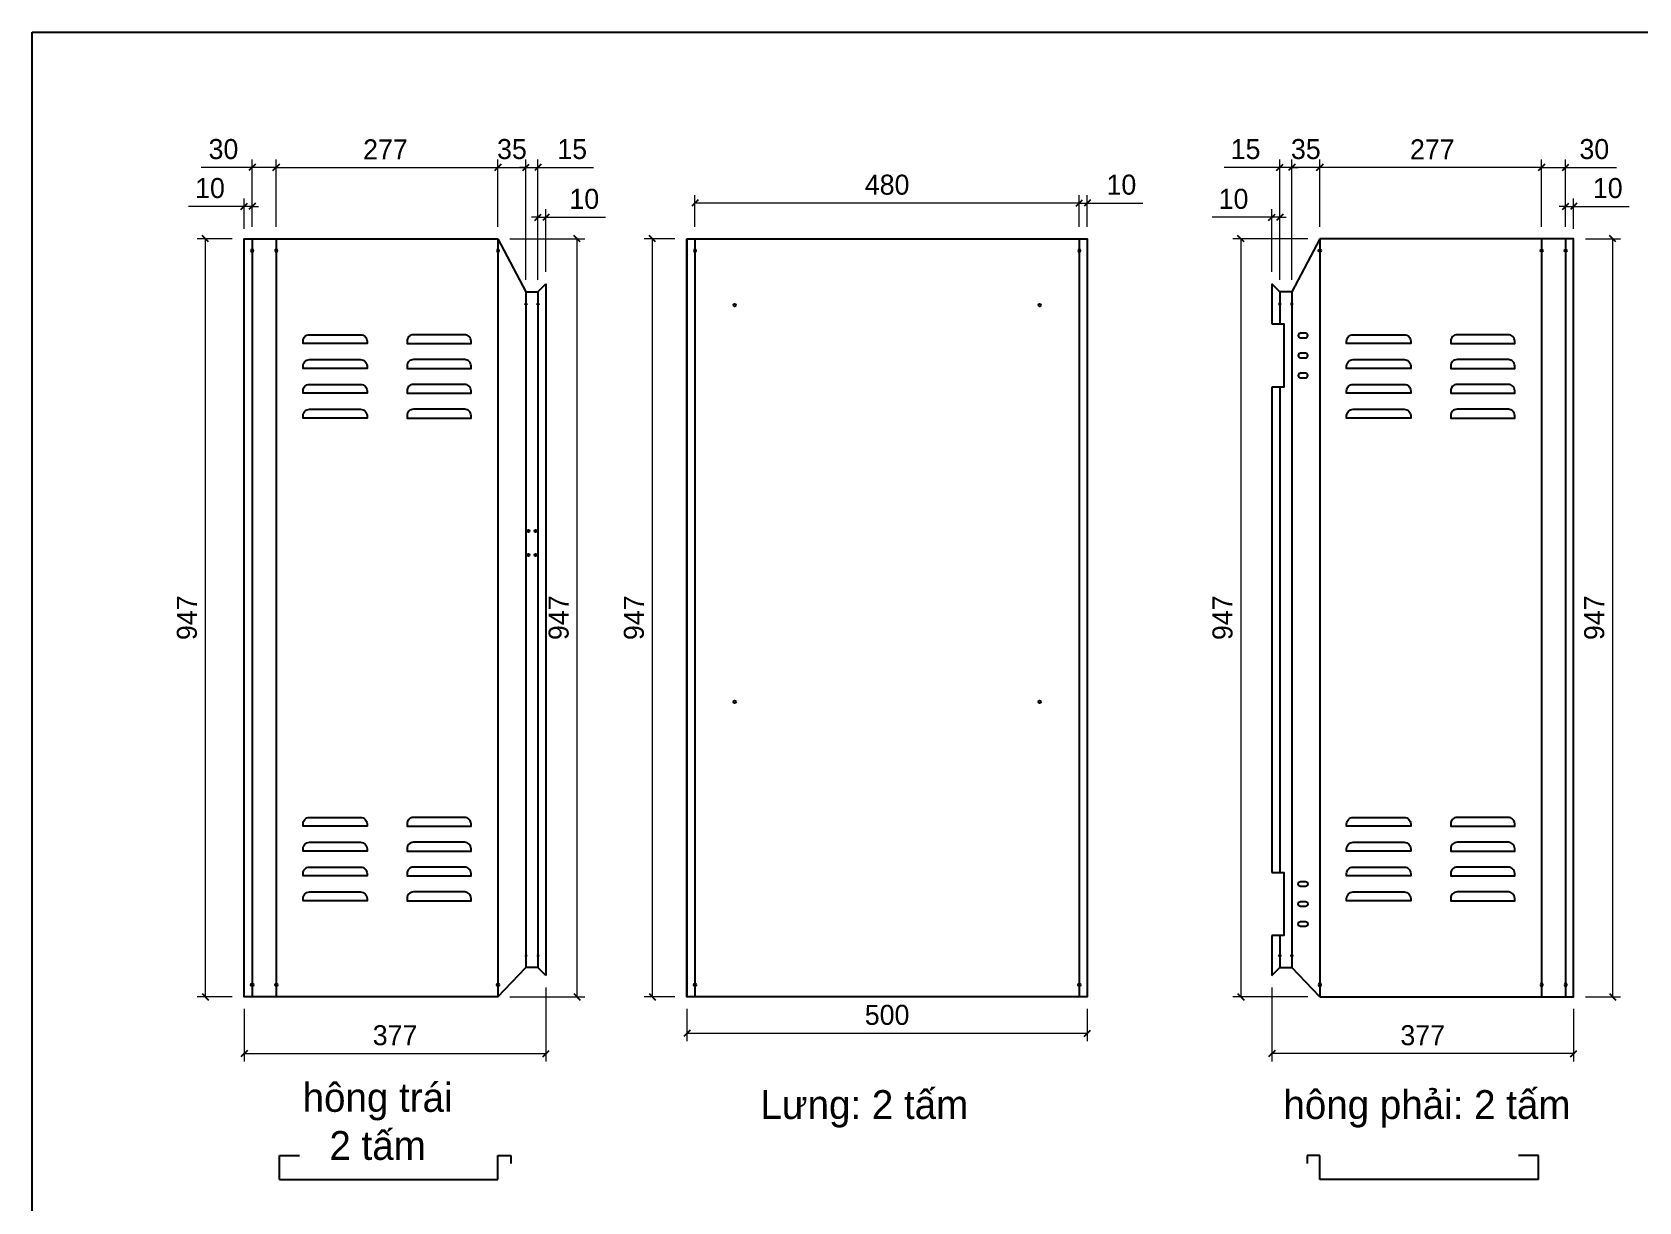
# Model space of a CAD drawing. Header units: millimetres. Extents: x 0 to 3953, y 0 to 2795.
# Drawn here: x 0 to 2007, y 1334 to 2795 of the extents above; entities that cross this region are included whole.
import ezdxf

# ---------------------------------------------------------------- set-up
doc = ezdxf.new("R2010")
doc.units = ezdxf.units.MM
doc.layers.add('CNC', color=7, linetype='Continuous')
doc.layers.add('DIM', color=253, linetype='Continuous')
doc.styles.add('Arial', font='arial.ttf')
doc.dimstyles.new('Dim-25', dxfattribs={"dimtxt": 25, "dimasz": 8, "dimexe": 10, "dimexo": 15, "dimgap": 10, "dimtad": 1, "dimdec": 0, "dimtxsty": 'Standard', "dimblk": 'OBLIQUE', "dimcen": 10, "dimclrd": 5, "dimclre": 5, "dimclrt": 3, "dimazin": 3, "dimtfac": 1, "dimtdec": 0, "dimtmove": 0, "dimatfit": 3, "dimldrblk": 'OBLIQUE', "dimlwd": 9, "dimlwe": 9})

# ---------------------------------------------------------------- blocks, each defined once
blk = doc.blocks.new('KHUNG CHUẨN')
at = {"color": 7}
blk.add_lwpolyline([(16919.2, -26555.2), (19889.2, -26555.2), (19889.2, -28655.2), (16919.2, -28655.2)], close=True, dxfattribs=at)
at = {"color": 3, "style": 'Arial'}
for tag, p in [('#01', (17055.6, -28580.1)), ('#02', (17431.4, -28580.1)), ('#03', (18030.6, -28580.1)), ('#08', (18751.7, -28580.1)), ('#10', (19064.8, -28580.1)), ('#11', (19060.3, -28625.7)), ('#04', (17024.8, -28634.6)), ('#05', (17308.5, -28633)), ('#06', (17632.7, -28633.7)), ('#07', (18002, -28634.7)), ('#09', (18753.8, -28632.6)), ('#12', (19806.5, -28628.9))]:
    blk.add_attdef(tag, p, '', height=20, dxfattribs=at)
blk = doc.blocks.new('*D1')
at = {"color": 0, "linetype": 'ByBlock', "lineweight": -2}
for p, q in [((684.6, 2533.1), (676.6, 2541.1)), ((676.6, 1594.1), (684.6, 1586.1))]:
    blk.add_line(p, q, dxfattribs=at)
at = {"layer": 'Defpoints', "color": 0, "transparency": 16777216}
for p in [(581.9, 2537.1), (581.9, 1590.1), (680.6, 1590.1)]:
    blk.add_point(p, dxfattribs=at)
at = {"layer": 'DIM', "color": 5, "lineweight": 9, "transparency": 16777216}
for p, q in [((596.9, 2537.1), (690.6, 2537.1)), ((680.6, 2537.1), (680.6, 1590.1)), ((596.9, 1590.1), (690.6, 1590.1))]:
    blk.add_line(p, q, dxfattribs=at)
at = {"layer": 'DIM', "color": 3, "transparency": 16777216, "insert": (657.9, 2063.6), "char_height": 25, "attachment_point": 5, "rotation": 90}
blk.add_mtext('947', dxfattribs=at)
blk = doc.blocks.new('_Oblique')
at = {"color": 0, "linetype": 'ByBlock', "lineweight": -2}
blk.add_line((-0.5, -0.5), (0.5, 0.5), dxfattribs=at)
blk = doc.blocks.new('*D2')
at = {"color": 0, "linetype": 'ByBlock', "lineweight": -2}
for p, q in [((308.9, 2630.2), (300.9, 2622.2)), ((577.9, 2622.2), (585.9, 2630.2))]:
    blk.add_line(p, q, dxfattribs=at)
at = {"color": 5, "lineweight": 9, "ltscale": 3, "transparency": 16777216}
for p, q in [((304.9, 2552.1), (304.9, 2636.2)), ((581.9, 2552.1), (581.9, 2636.2)), ((304.9, 2626.2), (581.9, 2626.2))]:
    blk.add_line(p, q, dxfattribs=at)
at = {"layer": 'Defpoints', "color": 0, "ltscale": 3, "transparency": 16777216}
for p in [(581.9, 2626.2), (304.9, 2537.1), (581.9, 2537.1)]:
    blk.add_point(p, dxfattribs=at)
at = {"color": 3, "ltscale": 3, "transparency": 16777216, "insert": (441.4, 2648.7), "char_height": 25, "attachment_point": 5}
blk.add_mtext('277', dxfattribs=at)
blk = doc.blocks.new('*D3')
at = {"color": 0, "linetype": 'ByBlock', "lineweight": -2}
for p, q in [((585.9, 2630.2), (577.9, 2622.2)), ((612.9, 2622.2), (620.9, 2630.2))]:
    blk.add_line(p, q, dxfattribs=at)
at = {"color": 5, "lineweight": 9, "ltscale": 3, "transparency": 16777216}
for p, q in [((581.9, 2552.1), (581.9, 2636.2)), ((616.9, 2485.6), (616.9, 2636.2)), ((581.9, 2626.2), (616.9, 2626.2))]:
    blk.add_line(p, q, dxfattribs=at)
at = {"layer": 'Defpoints', "color": 0, "ltscale": 3, "transparency": 16777216}
for p in [(616.9, 2626.2), (581.9, 2537.1), (616.9, 2470.6)]:
    blk.add_point(p, dxfattribs=at)
at = {"color": 3, "ltscale": 3, "transparency": 16777216, "insert": (599.4, 2648.9), "char_height": 25, "attachment_point": 5}
blk.add_mtext('35', dxfattribs=at)
blk = doc.blocks.new('*D4')
at = {"color": 0, "linetype": 'ByBlock', "lineweight": -2}
for p, q in [((612.9, 2622.2), (620.9, 2630.2)), ((635.9, 2630.2), (627.9, 2622.2))]:
    blk.add_line(p, q, dxfattribs=at)
at = {"color": 5, "lineweight": 9, "ltscale": 3, "transparency": 16777216}
for p, q in [((616.9, 2485.6), (616.9, 2636.2)), ((631.9, 2485.6), (631.9, 2636.2)), ((616.9, 2626.2), (608.9, 2626.2)), ((616.9, 2626.2), (631.9, 2626.2)), ((631.9, 2626.2), (701.5, 2626.2))]:
    blk.add_line(p, q, dxfattribs=at)
at = {"layer": 'Defpoints', "color": 0, "ltscale": 3, "transparency": 16777216}
for p in [(631.9, 2626.2), (616.9, 2470.6), (631.9, 2470.6)]:
    blk.add_point(p, dxfattribs=at)
at = {"color": 3, "ltscale": 3, "transparency": 16777216, "insert": (674.7, 2648.9), "char_height": 25, "attachment_point": 5}
blk.add_mtext('15', dxfattribs=at)
blk = doc.blocks.new('*D5')
at = {"color": 5, "lineweight": 9, "ltscale": 3, "transparency": 16777216}
for p, q in [((631.9, 2485.6), (631.9, 2573.9)), ((641.9, 2495.6), (641.9, 2573.9)), ((631.9, 2563.9), (623.9, 2563.9)), ((631.9, 2563.9), (641.9, 2563.9)), ((641.9, 2563.9), (716.5, 2563.9))]:
    blk.add_line(p, q, dxfattribs=at)
at = {"color": 0, "linetype": 'ByBlock', "lineweight": -2}
for p, q in [((627.9, 2559.9), (635.9, 2567.9)), ((645.9, 2567.9), (637.9, 2559.9))]:
    blk.add_line(p, q, dxfattribs=at)
at = {"layer": 'Defpoints', "color": 0, "ltscale": 3, "transparency": 16777216}
for p in [(641.9, 2563.9), (631.9, 2470.6), (641.9, 2480.6)]:
    blk.add_point(p, dxfattribs=at)
at = {"color": 3, "ltscale": 3, "transparency": 16777216, "insert": (689.8, 2586.7), "char_height": 25, "attachment_point": 5}
blk.add_mtext('10', dxfattribs=at)
blk = doc.blocks.new('f3daunguoc')
at = {"layer": 'CNC', "color": 2, "lineweight": -3}
blk.add_circle((0, 0), 1.5, dxfattribs=at)
blk = doc.blocks.new('f2dauxuoi')
at = {"layer": 'CNC', "color": 2, "lineweight": -3}
blk.add_circle((0, 0), 1, dxfattribs=at)
blk = doc.blocks.new('*D6')
at = {"color": 5, "lineweight": 9, "ltscale": 3, "transparency": 16777216}
for p, q in [((264.9, 2577.4), (195.5, 2577.4)), ((264.9, 2549.5), (264.9, 2587.4)), ((274.9, 2577.4), (264.9, 2577.4)), ((274.9, 2552.1), (274.9, 2587.4)), ((274.9, 2577.4), (282.9, 2577.4))]:
    blk.add_line(p, q, dxfattribs=at)
at = {"color": 0, "linetype": 'ByBlock', "lineweight": -2}
for p, q in [((260.9, 2573.4), (268.9, 2581.4)), ((278.9, 2581.4), (270.9, 2573.4))]:
    blk.add_line(p, q, dxfattribs=at)
at = {"layer": 'Defpoints', "color": 0, "ltscale": 3, "transparency": 16777216}
for p in [(264.9, 2577.4), (264.9, 2534.5), (274.9, 2537.1)]:
    blk.add_point(p, dxfattribs=at)
at = {"color": 3, "ltscale": 3, "transparency": 16777216, "insert": (222.2, 2600.2), "char_height": 25, "attachment_point": 5}
blk.add_mtext('10', dxfattribs=at)
blk = doc.blocks.new('*D7')
at = {"color": 0, "linetype": 'ByBlock', "lineweight": -2}
for p, q in [((278.9, 2630.2), (270.9, 2622.2)), ((300.9, 2622.2), (308.9, 2630.2))]:
    blk.add_line(p, q, dxfattribs=at)
at = {"color": 5, "lineweight": 9, "ltscale": 3, "transparency": 16777216}
for p, q in [((274.9, 2552.1), (274.9, 2636.2)), ((304.9, 2552.1), (304.9, 2636.2)), ((274.9, 2626.2), (211.2, 2626.2)), ((304.9, 2626.2), (274.9, 2626.2))]:
    blk.add_line(p, q, dxfattribs=at)
at = {"layer": 'Defpoints', "color": 0, "ltscale": 3, "transparency": 16777216}
for p in [(274.9, 2626.2), (274.9, 2537.1), (304.9, 2537.1)]:
    blk.add_point(p, dxfattribs=at)
at = {"color": 3, "ltscale": 3, "transparency": 16777216, "insert": (239, 2648.9), "char_height": 25, "attachment_point": 5}
blk.add_mtext('30', dxfattribs=at)
blk = doc.blocks.new('*D8')
at = {"color": 5, "lineweight": 9, "ltscale": 3, "transparency": 16777216}
for p, q in [((249.9, 2537.1), (206.3, 2537.1)), ((216.3, 2537.1), (216.3, 1590.1)), ((249.9, 1590.1), (206.3, 1590.1))]:
    blk.add_line(p, q, dxfattribs=at)
at = {"color": 0, "linetype": 'ByBlock', "lineweight": -2}
for p, q in [((220.3, 2533.1), (212.3, 2541.1)), ((212.3, 1594.1), (220.3, 1586.1))]:
    blk.add_line(p, q, dxfattribs=at)
at = {"layer": 'Defpoints', "color": 0, "ltscale": 3, "transparency": 16777216}
for p in [(264.9, 2537.1), (216.3, 1590.1), (264.9, 1590.1)]:
    blk.add_point(p, dxfattribs=at)
at = {"color": 3, "ltscale": 3, "transparency": 16777216, "insert": (193.5, 2063.6), "char_height": 25, "attachment_point": 5, "rotation": 90}
blk.add_mtext('947', dxfattribs=at)
blk = doc.blocks.new('*D9')
at = {"color": 5, "lineweight": 9, "ltscale": 3, "transparency": 16777216}
for p, q in [((641.9, 1601.6), (641.9, 1509.2)), ((264.9, 1575.1), (264.9, 1509.2)), ((264.9, 1519.2), (641.9, 1519.2))]:
    blk.add_line(p, q, dxfattribs=at)
at = {"color": 0, "linetype": 'ByBlock', "lineweight": -2}
for p, q in [((268.9, 1523.2), (260.9, 1515.2)), ((637.9, 1515.2), (645.9, 1523.2))]:
    blk.add_line(p, q, dxfattribs=at)
at = {"layer": 'Defpoints', "color": 0, "ltscale": 3, "transparency": 16777216}
for p in [(641.9, 1616.6), (264.9, 1590.1), (641.9, 1519.2)]:
    blk.add_point(p, dxfattribs=at)
at = {"color": 3, "ltscale": 3, "transparency": 16777216, "insert": (453.4, 1542), "char_height": 25, "attachment_point": 5}
blk.add_mtext('377', dxfattribs=at)
blk = doc.blocks.new('*D10')
at = {"color": 0, "linetype": 'ByBlock', "lineweight": -2}
for p, q in [((1514, 2533.1), (1506, 2541.1)), ((1506, 1594.1), (1514, 1586.1))]:
    blk.add_line(p, q, dxfattribs=at)
at = {"layer": 'Defpoints', "color": 0, "transparency": 16777216}
for p in [(1608.7, 2537.1), (1510, 1590.1), (1608.7, 1590.1)]:
    blk.add_point(p, dxfattribs=at)
at = {"layer": 'DIM', "color": 5, "lineweight": 9, "transparency": 16777216}
for p, q in [((1593.7, 2537.1), (1500, 2537.1)), ((1510, 2537.1), (1510, 1590.1)), ((1593.7, 1590.1), (1500, 1590.1))]:
    blk.add_line(p, q, dxfattribs=at)
at = {"layer": 'DIM', "color": 3, "transparency": 16777216, "insert": (1487.2, 2063.6), "char_height": 25, "attachment_point": 5, "rotation": 90}
blk.add_mtext('947', dxfattribs=at)
blk = doc.blocks.new('*D11')
at = {"color": 0, "linetype": 'ByBlock', "lineweight": -2}
for p, q in [((1612.7, 2630.2), (1604.7, 2622.2)), ((1881.7, 2622.2), (1889.7, 2630.2))]:
    blk.add_line(p, q, dxfattribs=at)
at = {"color": 5, "lineweight": 9, "ltscale": 3, "transparency": 16777216}
for p, q in [((1608.7, 2552.1), (1608.7, 2636.2)), ((1885.7, 2552.1), (1885.7, 2636.2)), ((1885.7, 2626.2), (1608.7, 2626.2))]:
    blk.add_line(p, q, dxfattribs=at)
at = {"layer": 'Defpoints', "color": 0, "ltscale": 3, "transparency": 16777216}
for p in [(1608.7, 2626.2), (1608.7, 2537.1), (1885.7, 2537.1)]:
    blk.add_point(p, dxfattribs=at)
at = {"color": 3, "ltscale": 3, "transparency": 16777216, "insert": (1749.2, 2648.7), "char_height": 25, "attachment_point": 5}
blk.add_mtext('277', dxfattribs=at)
blk = doc.blocks.new('*D12')
at = {"color": 0, "linetype": 'ByBlock', "lineweight": -2}
for p, q in [((1577.7, 2630.2), (1569.7, 2622.2)), ((1604.7, 2622.2), (1612.7, 2630.2))]:
    blk.add_line(p, q, dxfattribs=at)
at = {"color": 5, "lineweight": 9, "ltscale": 3, "transparency": 16777216}
for p, q in [((1573.7, 2485.6), (1573.7, 2636.2)), ((1608.7, 2552.1), (1608.7, 2636.2)), ((1608.7, 2626.2), (1573.7, 2626.2))]:
    blk.add_line(p, q, dxfattribs=at)
at = {"layer": 'Defpoints', "color": 0, "ltscale": 3, "transparency": 16777216}
for p in [(1573.7, 2626.2), (1608.7, 2537.1), (1573.7, 2470.6)]:
    blk.add_point(p, dxfattribs=at)
at = {"color": 3, "ltscale": 3, "transparency": 16777216, "insert": (1591.2, 2648.9), "char_height": 25, "attachment_point": 5}
blk.add_mtext('35', dxfattribs=at)
blk = doc.blocks.new('*D13')
at = {"color": 0, "linetype": 'ByBlock', "lineweight": -2}
for p, q in [((1554.7, 2622.2), (1562.7, 2630.2)), ((1577.7, 2630.2), (1569.7, 2622.2))]:
    blk.add_line(p, q, dxfattribs=at)
at = {"color": 5, "lineweight": 9, "ltscale": 3, "transparency": 16777216}
for p, q in [((1558.7, 2485.6), (1558.7, 2636.2)), ((1573.7, 2485.6), (1573.7, 2636.2)), ((1558.7, 2626.2), (1489.1, 2626.2)), ((1573.7, 2626.2), (1558.7, 2626.2)), ((1573.7, 2626.2), (1581.7, 2626.2))]:
    blk.add_line(p, q, dxfattribs=at)
at = {"layer": 'Defpoints', "color": 0, "ltscale": 3, "transparency": 16777216}
for p in [(1558.7, 2626.2), (1558.7, 2470.6), (1573.7, 2470.6)]:
    blk.add_point(p, dxfattribs=at)
at = {"color": 3, "ltscale": 3, "transparency": 16777216, "insert": (1515.9, 2648.9), "char_height": 25, "attachment_point": 5}
blk.add_mtext('15', dxfattribs=at)
blk = doc.blocks.new('*D14')
at = {"color": 5, "lineweight": 9, "ltscale": 3, "transparency": 16777216}
for p, q in [((1548.7, 2495.6), (1548.7, 2573.9)), ((1558.7, 2485.6), (1558.7, 2573.9)), ((1548.7, 2563.9), (1474.2, 2563.9)), ((1558.7, 2563.9), (1548.7, 2563.9)), ((1558.7, 2563.9), (1566.7, 2563.9))]:
    blk.add_line(p, q, dxfattribs=at)
at = {"color": 0, "linetype": 'ByBlock', "lineweight": -2}
for p, q in [((1544.7, 2559.9), (1552.7, 2567.9)), ((1562.7, 2567.9), (1554.7, 2559.9))]:
    blk.add_line(p, q, dxfattribs=at)
at = {"layer": 'Defpoints', "color": 0, "ltscale": 3, "transparency": 16777216}
for p in [(1548.7, 2563.9), (1548.7, 2480.6), (1558.7, 2470.6)]:
    blk.add_point(p, dxfattribs=at)
at = {"color": 3, "ltscale": 3, "transparency": 16777216, "insert": (1500.9, 2586.7), "char_height": 25, "attachment_point": 5}
blk.add_mtext('10', dxfattribs=at)
blk = doc.blocks.new('*D15')
at = {"color": 5, "lineweight": 9, "ltscale": 3, "transparency": 16777216}
for p, q in [((1915.7, 2577.4), (1907.7, 2577.4)), ((1915.7, 2552.1), (1915.7, 2587.4)), ((1915.7, 2577.4), (1925.7, 2577.4)), ((1925.7, 2549.5), (1925.7, 2587.4)), ((1925.7, 2577.4), (1995.1, 2577.4))]:
    blk.add_line(p, q, dxfattribs=at)
at = {"color": 0, "linetype": 'ByBlock', "lineweight": -2}
for p, q in [((1911.7, 2573.4), (1919.7, 2581.4)), ((1929.7, 2581.4), (1921.7, 2573.4))]:
    blk.add_line(p, q, dxfattribs=at)
at = {"layer": 'Defpoints', "color": 0, "ltscale": 3, "transparency": 16777216}
for p in [(1925.7, 2577.4), (1915.7, 2537.1), (1925.7, 2534.5)]:
    blk.add_point(p, dxfattribs=at)
at = {"color": 3, "ltscale": 3, "transparency": 16777216, "insert": (1968.4, 2600.2), "char_height": 25, "attachment_point": 5}
blk.add_mtext('10', dxfattribs=at)
blk = doc.blocks.new('*D16')
at = {"color": 0, "linetype": 'ByBlock', "lineweight": -2}
for p, q in [((1889.7, 2630.2), (1881.7, 2622.2)), ((1911.7, 2622.2), (1919.7, 2630.2))]:
    blk.add_line(p, q, dxfattribs=at)
at = {"color": 5, "lineweight": 9, "ltscale": 3, "transparency": 16777216}
for p, q in [((1885.7, 2552.1), (1885.7, 2636.2)), ((1915.7, 2552.1), (1915.7, 2636.2)), ((1885.7, 2626.2), (1915.7, 2626.2)), ((1915.7, 2626.2), (1979.5, 2626.2))]:
    blk.add_line(p, q, dxfattribs=at)
at = {"layer": 'Defpoints', "color": 0, "ltscale": 3, "transparency": 16777216}
for p in [(1915.7, 2626.2), (1885.7, 2537.1), (1915.7, 2537.1)]:
    blk.add_point(p, dxfattribs=at)
at = {"color": 3, "ltscale": 3, "transparency": 16777216, "insert": (1951.6, 2648.9), "char_height": 25, "attachment_point": 5}
blk.add_mtext('30', dxfattribs=at)
blk = doc.blocks.new('*D17')
at = {"color": 5, "lineweight": 9, "ltscale": 3, "transparency": 16777216}
for p, q in [((1940.7, 2537.1), (1984.4, 2537.1)), ((1974.4, 2537.1), (1974.4, 1590.1)), ((1940.7, 1590.1), (1984.4, 1590.1))]:
    blk.add_line(p, q, dxfattribs=at)
at = {"color": 0, "linetype": 'ByBlock', "lineweight": -2}
for p, q in [((1978.4, 2533.1), (1970.4, 2541.1)), ((1970.4, 1594.1), (1978.4, 1586.1))]:
    blk.add_line(p, q, dxfattribs=at)
at = {"layer": 'Defpoints', "color": 0, "ltscale": 3, "transparency": 16777216}
for p in [(1925.7, 2537.1), (1925.7, 1590.1), (1974.4, 1590.1)]:
    blk.add_point(p, dxfattribs=at)
at = {"color": 3, "ltscale": 3, "transparency": 16777216, "insert": (1951.6, 2063.6), "char_height": 25, "attachment_point": 5, "rotation": 90}
blk.add_mtext('947', dxfattribs=at)
blk = doc.blocks.new('*D18')
at = {"color": 5, "lineweight": 9, "ltscale": 3, "transparency": 16777216}
for p, q in [((1548.7, 1601.6), (1548.7, 1509.2)), ((1925.7, 1575.1), (1925.7, 1509.2)), ((1925.7, 1519.2), (1548.7, 1519.2))]:
    blk.add_line(p, q, dxfattribs=at)
at = {"color": 0, "linetype": 'ByBlock', "lineweight": -2}
for p, q in [((1552.7, 1523.2), (1544.7, 1515.2)), ((1921.7, 1515.2), (1929.7, 1523.2))]:
    blk.add_line(p, q, dxfattribs=at)
at = {"layer": 'Defpoints', "color": 0, "ltscale": 3, "transparency": 16777216}
for p in [(1548.7, 1616.6), (1925.7, 1590.1), (1548.7, 1519.2)]:
    blk.add_point(p, dxfattribs=at)
at = {"color": 3, "ltscale": 3, "transparency": 16777216, "insert": (1737.2, 1542), "char_height": 25, "attachment_point": 5}
blk.add_mtext('377', dxfattribs=at)
blk = doc.blocks.new('*D19')
at = {"color": 5, "lineweight": 9, "ltscale": 3, "transparency": 16777216}
for p, q in [((1308.1, 2552.1), (1308.1, 2591.6)), ((1318.1, 2552.1), (1318.1, 2591.6)), ((1308.1, 2581.6), (1300.1, 2581.6)), ((1308.1, 2581.6), (1318.1, 2581.6)), ((1318.1, 2581.6), (1387.5, 2581.6))]:
    blk.add_line(p, q, dxfattribs=at)
at = {"color": 0, "linetype": 'ByBlock', "lineweight": -2}
for p, q in [((1304.1, 2577.6), (1312.1, 2585.6)), ((1322.1, 2585.6), (1314.1, 2577.6))]:
    blk.add_line(p, q, dxfattribs=at)
at = {"layer": 'Defpoints', "color": 0, "ltscale": 3, "transparency": 16777216}
for p in [(1318.1, 2581.6), (1308.1, 2537.1), (1318.1, 2537.1)]:
    blk.add_point(p, dxfattribs=at)
at = {"color": 3, "ltscale": 3, "transparency": 16777216, "insert": (1360.8, 2604.4), "char_height": 25, "attachment_point": 5}
blk.add_mtext('10', dxfattribs=at)
blk = doc.blocks.new('*D20')
at = {"color": 5, "lineweight": 9, "ltscale": 3, "transparency": 16777216}
for p, q in [((828.1, 2552.1), (828.1, 2591.6)), ((1308.1, 2552.1), (1308.1, 2591.6)), ((1308.1, 2581.6), (828.1, 2581.6))]:
    blk.add_line(p, q, dxfattribs=at)
at = {"color": 0, "linetype": 'ByBlock', "lineweight": -2}
for p, q in [((832.1, 2585.6), (824.1, 2577.6)), ((1304.1, 2577.6), (1312.1, 2585.6))]:
    blk.add_line(p, q, dxfattribs=at)
at = {"layer": 'Defpoints', "color": 0, "ltscale": 3, "transparency": 16777216}
for p in [(828.1, 2581.6), (828.1, 2537.1), (1308.1, 2537.1)]:
    blk.add_point(p, dxfattribs=at)
at = {"color": 3, "ltscale": 3, "transparency": 16777216, "insert": (1068.1, 2604.4), "char_height": 25, "attachment_point": 5}
blk.add_mtext('480', dxfattribs=at)
blk = doc.blocks.new('*D21')
at = {"color": 5, "lineweight": 9, "ltscale": 3, "transparency": 16777216}
for p, q in [((803.1, 2537.1), (764.7, 2537.1)), ((774.7, 2537.1), (774.7, 1590.1)), ((803.1, 1590.1), (764.7, 1590.1))]:
    blk.add_line(p, q, dxfattribs=at)
at = {"color": 0, "linetype": 'ByBlock', "lineweight": -2}
for p, q in [((778.7, 2533.1), (770.7, 2541.1)), ((770.7, 1594.1), (778.7, 1586.1))]:
    blk.add_line(p, q, dxfattribs=at)
at = {"layer": 'Defpoints', "color": 0, "ltscale": 3, "transparency": 16777216}
for p in [(818.1, 2537.1), (774.7, 1590.1), (818.1, 1590.1)]:
    blk.add_point(p, dxfattribs=at)
at = {"color": 3, "ltscale": 3, "transparency": 16777216, "insert": (751.9, 2063.6), "char_height": 25, "attachment_point": 5, "rotation": 90}
blk.add_mtext('947', dxfattribs=at)
blk = doc.blocks.new('*D22')
at = {"color": 5, "lineweight": 9, "ltscale": 3, "transparency": 16777216}
for p, q in [((818.1, 1575.1), (818.1, 1534.6)), ((1318.1, 1575.1), (1318.1, 1534.6)), ((818.1, 1544.6), (1318.1, 1544.6))]:
    blk.add_line(p, q, dxfattribs=at)
at = {"color": 0, "linetype": 'ByBlock', "lineweight": -2}
for p, q in [((822.1, 1548.6), (814.1, 1540.6)), ((1314.1, 1540.6), (1322.1, 1548.6))]:
    blk.add_line(p, q, dxfattribs=at)
at = {"layer": 'Defpoints', "color": 0, "ltscale": 3, "transparency": 16777216}
for p in [(818.1, 1590.1), (1318.1, 1590.1), (1318.1, 1544.6)]:
    blk.add_point(p, dxfattribs=at)
at = {"color": 3, "ltscale": 3, "transparency": 16777216, "insert": (1068.1, 1567.4), "char_height": 25, "attachment_point": 5}
blk.add_mtext('500', dxfattribs=at)

msp = doc.modelspace()

# ---------------------------------------------------------------- linework, layer by layer
at = {"color": 7}
for p, q in [((274.9, 2537.1), (274.9, 1590.1)), ((304.9, 2537.1), (304.9, 1590.1)), ((581.9, 2537.1), (581.9, 1590.1)), ((581.9, 2537.1), (616.9, 2470.6)), ((818.1, 2537.1), (818.1, 1590.1)), ((828.1, 2537.1), (828.1, 1590.1)), ((1308.1, 2537.1), (1308.1, 1590.1)), ((1318.1, 2537.1), (1318.1, 1590.1)), ((1608.7, 2537.1), (1573.7, 2470.6)), ((1608.7, 2537.1), (1608.7, 1590.1)), ((1885.7, 2537.1), (1885.7, 1590.1)), ((1915.7, 2537.1), (1915.7, 1590.1)), ((616.9, 2470.6), (631.9, 2470.6)), ((616.9, 2470.6), (616.9, 1626.6)), ((631.9, 2470.6), (641.9, 2480.6)), ((631.9, 2470.6), (631.9, 1626.6)), ((641.9, 2480.6), (641.9, 1616.6)), ((1548.7, 2480.6), (1548.7, 2430.6)), ((1558.7, 2470.6), (1548.7, 2480.6)), ((1573.7, 2470.6), (1558.7, 2470.6)), ((1558.7, 2470.6), (1558.7, 2430.6)), ((1573.7, 2470.6), (1573.7, 1626.6)), ((1548.7, 2351.6), (1548.7, 1745.6)), ((1558.7, 2351.6), (1558.7, 1745.6)), ((1548.7, 1666.6), (1548.7, 1616.6)), ((1558.7, 1666.6), (1558.7, 1626.6)), ((581.9, 1590.1), (616.9, 1626.6)), ((631.9, 1626.6), (616.9, 1626.6)), ((641.9, 1616.6), (631.9, 1626.6)), ((1548.7, 1616.6), (1558.7, 1626.6)), ((1558.7, 1626.6), (1573.7, 1626.6)), ((1608.7, 1590.1), (1573.7, 1626.6)), ((308.9, 1362), (308.9, 1392)), ((308.9, 1392), (333.9, 1392)), ((581.9, 1362), (581.9, 1392)), ((581.9, 1392), (597.9, 1392)), ((597.9, 1392), (597.9, 1382)), ((1608.7, 1392), (1592.7, 1392)), ((1592.7, 1392), (1592.7, 1382)), ((1608.7, 1362), (1608.7, 1392)), ((1881.7, 1392), (1856.7, 1392)), ((1881.7, 1362), (1881.7, 1392)), ((308.9, 1362), (581.9, 1362)), ((1881.7, 1362), (1608.7, 1362))]:
    msp.add_line(p, q, dxfattribs=at)
for points in [[(581.9, 1590.1), (264.9, 1590.1), (264.9, 2537.1), (581.9, 2537.1)], [(1608.7, 1590.1), (1925.7, 1590.1), (1925.7, 2537.1), (1608.7, 2537.1)]]:
    msp.add_lwpolyline(points, dxfattribs=at)
at = {"ltscale": 3}
msp.add_lwpolyline([(818.1, 2537.1), (1318.1, 2537.1), (1318.1, 1590.1), (818.1, 1590.1)], close=True, dxfattribs=at)
at = {"color": 2, "ltscale": 3}
for points in [[(1548.7, 2430.6), (1563.7, 2430.6), (1563.7, 2351.6), (1548.7, 2351.6)], [(1548.7, 1745.6), (1563.7, 1745.6), (1563.7, 1666.6), (1548.7, 1666.6)]]:
    msp.add_lwpolyline(points, dxfattribs=at)
at = {"color": 2}
for points in [[(346.4, 2417.1), (410.4, 2417.1, -0.414214), (418.4, 2409.1), (418.4, 2406.1), (338.4, 2406.1), (338.4, 2409.1, -0.414214)], [(540.4, 2417.1), (476.4, 2417.1, 0.414214), (468.4, 2409.1), (468.4, 2406.1), (548.4, 2406.1), (548.4, 2409.1, 0.414214)], [(1590.7, 2413.1, 1), (1590.7, 2419.1), (1584.7, 2419.1, 1), (1584.7, 2413.1)], [(1650.2, 2417.1), (1714.2, 2417.1, -0.414214), (1722.2, 2409.1), (1722.2, 2406.1), (1642.2, 2406.1), (1642.2, 2409.1, -0.414214)], [(1844.2, 2417.1), (1780.2, 2417.1, 0.414214), (1772.2, 2409.1), (1772.2, 2406.1), (1852.2, 2406.1), (1852.2, 2409.1, 0.414214)], [(1590.7, 2388.1, 1), (1590.7, 2394.1), (1584.7, 2394.1, 1), (1584.7, 2388.1)], [(346.4, 2386.1), (410.4, 2386.1, -0.414214), (418.4, 2378.1), (418.4, 2375.1), (338.4, 2375.1), (338.4, 2378.1, -0.414214)], [(540.4, 2386.1), (476.4, 2386.1, 0.414214), (468.4, 2378.1), (468.4, 2375.1), (548.4, 2375.1), (548.4, 2378.1, 0.414214)], [(1590.7, 2363.1, 1), (1590.7, 2369.1), (1584.7, 2369.1, 1), (1584.7, 2363.1)], [(1650.2, 2386.1), (1714.2, 2386.1, -0.414214), (1722.2, 2378.1), (1722.2, 2375.1), (1642.2, 2375.1), (1642.2, 2378.1, -0.414214)], [(1844.2, 2386.1), (1780.2, 2386.1, 0.414214), (1772.2, 2378.1), (1772.2, 2375.1), (1852.2, 2375.1), (1852.2, 2378.1, 0.414214)], [(346.4, 2355.1), (410.4, 2355.1, -0.414214), (418.4, 2347.1), (418.4, 2344.1), (338.4, 2344.1), (338.4, 2347.1, -0.414214)], [(540.4, 2355.1), (476.4, 2355.1, 0.414214), (468.4, 2347.1), (468.4, 2344.1), (548.4, 2344.1), (548.4, 2347.1, 0.414214)], [(1650.2, 2355.1), (1714.2, 2355.1, -0.414214), (1722.2, 2347.1), (1722.2, 2344.1), (1642.2, 2344.1), (1642.2, 2347.1, -0.414214)], [(1844.2, 2355.1), (1780.2, 2355.1, 0.414214), (1772.2, 2347.1), (1772.2, 2344.1), (1852.2, 2344.1), (1852.2, 2347.1, 0.414214)], [(346.4, 2324.1), (410.4, 2324.1, -0.414214), (418.4, 2316.1), (418.4, 2313.1), (338.4, 2313.1), (338.4, 2316.1, -0.414214)], [(540.4, 2324.1), (476.4, 2324.1, 0.414214), (468.4, 2316.1), (468.4, 2313.1), (548.4, 2313.1), (548.4, 2316.1, 0.414214)], [(1650.2, 2324.1), (1714.2, 2324.1, -0.414214), (1722.2, 2316.1), (1722.2, 2313.1), (1642.2, 2313.1), (1642.2, 2316.1, -0.414214)], [(1844.2, 2324.1), (1780.2, 2324.1, 0.414214), (1772.2, 2316.1), (1772.2, 2313.1), (1852.2, 2313.1), (1852.2, 2316.1, 0.414214)], [(346.4, 1814.1), (410.4, 1814.1, -0.414214), (418.4, 1806.1), (418.4, 1803.1), (338.4, 1803.1), (338.4, 1806.1, -0.414214)], [(540.4, 1814.1), (476.4, 1814.1, 0.414214), (468.4, 1806.1), (468.4, 1803.1), (548.4, 1803.1), (548.4, 1806.1, 0.414214)], [(1650.2, 1814.1), (1714.2, 1814.1, -0.414214), (1722.2, 1806.1), (1722.2, 1803.1), (1642.2, 1803.1), (1642.2, 1806.1, -0.414214)], [(1844.2, 1814.1), (1780.2, 1814.1, 0.414214), (1772.2, 1806.1), (1772.2, 1803.1), (1852.2, 1803.1), (1852.2, 1806.1, 0.414214)], [(346.4, 1783.1), (410.4, 1783.1, -0.414214), (418.4, 1775.1), (418.4, 1772.1), (338.4, 1772.1), (338.4, 1775.1, -0.414214)], [(540.4, 1783.1), (476.4, 1783.1, 0.414214), (468.4, 1775.1), (468.4, 1772.1), (548.4, 1772.1), (548.4, 1775.1, 0.414214)], [(1650.2, 1783.1), (1714.2, 1783.1, -0.414214), (1722.2, 1775.1), (1722.2, 1772.1), (1642.2, 1772.1), (1642.2, 1775.1, -0.414214)], [(1844.2, 1783.1), (1780.2, 1783.1, 0.414214), (1772.2, 1775.1), (1772.2, 1772.1), (1852.2, 1772.1), (1852.2, 1775.1, 0.414214)], [(346.4, 1752.1), (410.4, 1752.1, -0.414214), (418.4, 1744.1), (418.4, 1741.1), (338.4, 1741.1), (338.4, 1744.1, -0.414214)], [(540.4, 1752.1), (476.4, 1752.1, 0.414214), (468.4, 1744.1), (468.4, 1741.1), (548.4, 1741.1), (548.4, 1744.1, 0.414214)], [(1650.2, 1752.1), (1714.2, 1752.1, -0.414214), (1722.2, 1744.1), (1722.2, 1741.1), (1642.2, 1741.1), (1642.2, 1744.1, -0.414214)], [(1844.2, 1752.1), (1780.2, 1752.1, 0.414214), (1772.2, 1744.1), (1772.2, 1741.1), (1852.2, 1741.1), (1852.2, 1744.1, 0.414214)], [(1590.7, 1734.1, -1), (1590.7, 1728.1), (1584.7, 1728.1, -1), (1584.7, 1734.1)], [(346.4, 1721.1), (410.4, 1721.1, -0.414214), (418.4, 1713.1), (418.4, 1710.1), (338.4, 1710.1), (338.4, 1713.1, -0.414214)], [(540.4, 1721.1), (476.4, 1721.1, 0.414214), (468.4, 1713.1), (468.4, 1710.1), (548.4, 1710.1), (548.4, 1713.1, 0.414214)], [(1590.7, 1709.1, -1), (1590.7, 1703.1), (1584.7, 1703.1, -1), (1584.7, 1709.1)], [(1650.2, 1721.1), (1714.2, 1721.1, -0.414214), (1722.2, 1713.1), (1722.2, 1710.1), (1642.2, 1710.1), (1642.2, 1713.1, -0.414214)], [(1844.2, 1721.1), (1780.2, 1721.1, 0.414214), (1772.2, 1713.1), (1772.2, 1710.1), (1852.2, 1710.1), (1852.2, 1713.1, 0.414214)], [(1590.7, 1684.1, -1), (1590.7, 1678.1), (1584.7, 1678.1, -1), (1584.7, 1684.1)]]:
    msp.add_lwpolyline(points, format="xyb", close=True, dxfattribs=at)
at = {"color": 2, "ltscale": 3}
for centre in [(877.6, 2454.1), (1258.6, 2454.1), (619.9, 2171.9), (628.9, 2171.9), (619.9, 2141.9), (628.9, 2141.9), (877.6, 1958.6), (1258.6, 1958.6)]:
    msp.add_circle(centre, 1.5, dxfattribs=at)

# ---------------------------------------------------------------- block references
at = {"color": 3, "xscale": 1.331000000005587, "yscale": 1.331000000005587, "zscale": 1.331000000005587}
msp.add_blockref('KHUNG CHUẨN', (-22519.5, 38140), dxfattribs=at)
at = {"lineweight": -3, "xscale": -1, "rotation": 180}
for name, p in [('f3daunguoc', (274.9, 2522.1)), ('f3daunguoc', (304.9, 2522.1)), ('f3daunguoc', (581.9, 2522.1)), ('f3daunguoc', (828.1, 2522.1)), ('f3daunguoc', (1308.1, 2522.1)), ('f2dauxuoi', (616.9, 1641.6)), ('f2dauxuoi', (631.9, 1641.6))]:
    msp.add_blockref(name, p, dxfattribs=at)
at = {"lineweight": -3, "rotation": 180}
for name, p in [('f3daunguoc', (1608.7, 2522.1)), ('f3daunguoc', (1885.7, 2522.1)), ('f3daunguoc', (1915.7, 2522.1)), ('f2dauxuoi', (1558.7, 1641.6)), ('f2dauxuoi', (1573.7, 1641.6))]:
    msp.add_blockref(name, p, dxfattribs=at)
at = {"lineweight": -3}
for name, p in [('f2dauxuoi', (616.9, 2455.6)), ('f2dauxuoi', (631.9, 2455.6)), ('f3daunguoc', (274.9, 1605.1)), ('f3daunguoc', (304.9, 1605.1)), ('f3daunguoc', (581.9, 1605.1)), ('f3daunguoc', (828.1, 1605.1)), ('f3daunguoc', (1308.1, 1605.1))]:
    msp.add_blockref(name, p, dxfattribs=at)
at = {"lineweight": -3, "xscale": -1}
for name, p in [('f2dauxuoi', (1558.7, 2455.6)), ('f2dauxuoi', (1573.7, 2455.6)), ('f3daunguoc', (1608.7, 1605.1)), ('f3daunguoc', (1885.7, 1605.1)), ('f3daunguoc', (1915.7, 1605.1))]:
    msp.add_blockref(name, p, dxfattribs=at)

# ---------------------------------------------------------------- texts
at = {"color": 2, "char_height": 36, "width": 775, "attachment_point": 5}
for s, insert in [('hông trái\\P2 tấm', (431.6, 1434.2)), ('Lưng: 2 tấm', (1039.6, 1450.1)), ('hông phải: 2 tấm', (1742.5, 1450.1))]:
    msp.add_mtext(s, dxfattribs=dict(at, insert=insert))

# ---------------------------------------------------------------- dimensions: what is measured, and where the dimension line sits
at = {"ltscale": 3}
for base, p1, p2, picture, middle in [((274.9, 2626.2), (304.9, 2537.1), (274.9, 2537.1), '*D7', (239, 2648.9)), ((631.9, 2626.2), (616.9, 2470.6), (631.9, 2470.6), '*D4', (674.7, 2648.9)), ((264.9, 2577.4), (274.9, 2537.1), (264.9, 2534.5), '*D6', (222.2, 2600.2)), ((828.1, 2581.6), (1308.1, 2537.1), (828.1, 2537.1), '*D20', (1068.1, 2604.4)), ((1318.1, 2581.6), (1308.1, 2537.1), (1318.1, 2537.1), '*D19', (1360.8, 2604.4)), ((641.9, 1519.2), (264.9, 1590.1), (641.9, 1616.6), '*D9', (453.4, 1542)), ((1318.1, 1544.6), (818.1, 1590.1), (1318.1, 1590.1), '*D22', (1068.1, 1567.4))]:
    dim = msp.add_linear_dim(base=base, p1=p1, p2=p2, dimstyle='Dim-25', dxfattribs=at)
    dim.commit()
    dim.dimension.update_dxf_attribs({"geometry": picture, "text_midpoint": middle})
for base, p1, p2, picture, middle in [((581.9, 2626.2), (304.9, 2537.1), (581.9, 2537.1), '*D2', (441.4, 2626.2)), ((616.9, 2626.2), (581.9, 2537.1), (616.9, 2470.6), '*D3', (599.4, 2626.2)), ((641.9, 2563.9), (631.9, 2470.6), (641.9, 2480.6), '*D5', (689.8, 2563.9))]:
    dim = msp.add_linear_dim(base=base, p1=p1, p2=p2, dimstyle='Dim-25', dxfattribs=at)
    dim.commit()
    dim.dimension.update_dxf_attribs({"geometry": picture, "text_midpoint": middle, "dimtype": 160})
for base, p1, p2, angle, picture, middle in [((1558.7, 2626.2), (1573.7, 2470.6), (1558.7, 2470.6), 180, '*D13', (1515.9, 2648.9)), ((1915.7, 2626.2), (1885.7, 2537.1), (1915.7, 2537.1), 180, '*D16', (1951.6, 2648.9)), ((1925.7, 2577.4), (1915.7, 2537.1), (1925.7, 2534.5), 180, '*D15', (1968.4, 2600.2)), ((774.7, 1590.1), (818.1, 2537.1), (818.1, 1590.1), 90, '*D21', (751.9, 2063.6)), ((1548.7, 1519.2), (1925.7, 1590.1), (1548.7, 1616.6), 180, '*D18', (1737.2, 1542))]:
    dim = msp.add_linear_dim(base=base, p1=p1, p2=p2, angle=angle, dimstyle='Dim-25', dxfattribs=at)
    dim.commit()
    dim.dimension.update_dxf_attribs({"geometry": picture, "text_midpoint": middle})
for base, p1, p2, angle, picture, middle in [((1573.7, 2626.2), (1608.7, 2537.1), (1573.7, 2470.6), 180, '*D12', (1591.2, 2626.2)), ((1608.7, 2626.2), (1885.7, 2537.1), (1608.7, 2537.1), 180, '*D11', (1749.2, 2626.2)), ((1548.7, 2563.9), (1558.7, 2470.6), (1548.7, 2480.6), 180, '*D14', (1500.9, 2563.9)), ((216.3, 1590.1), (264.9, 2537.1), (264.9, 1590.1), 90, '*D8', (216.3, 2063.6)), ((1974.4, 1590.1), (1925.7, 2537.1), (1925.7, 1590.1), 90, '*D17', (1974.4, 2063.6))]:
    dim = msp.add_linear_dim(base=base, p1=p1, p2=p2, angle=angle, dimstyle='Dim-25', dxfattribs=at)
    dim.commit()
    dim.dimension.update_dxf_attribs({"geometry": picture, "text_midpoint": middle, "dimtype": 160})
at = {"layer": 'DIM', "color": 7}
for base, p1, p2, picture, middle in [((680.6, 1590.1), (581.9, 2537.1), (581.9, 1590.1), '*D1', (657.9, 2063.6)), ((1510, 1590.1), (1608.7, 2537.1), (1608.7, 1590.1), '*D10', (1487.2, 2063.6))]:
    dim = msp.add_linear_dim(base=base, p1=p1, p2=p2, angle=90, dimstyle='Dim-25', dxfattribs=at)
    dim.commit()
    dim.dimension.update_dxf_attribs({"geometry": picture, "text_midpoint": middle})

doc.saveas('drawing.dxf')
